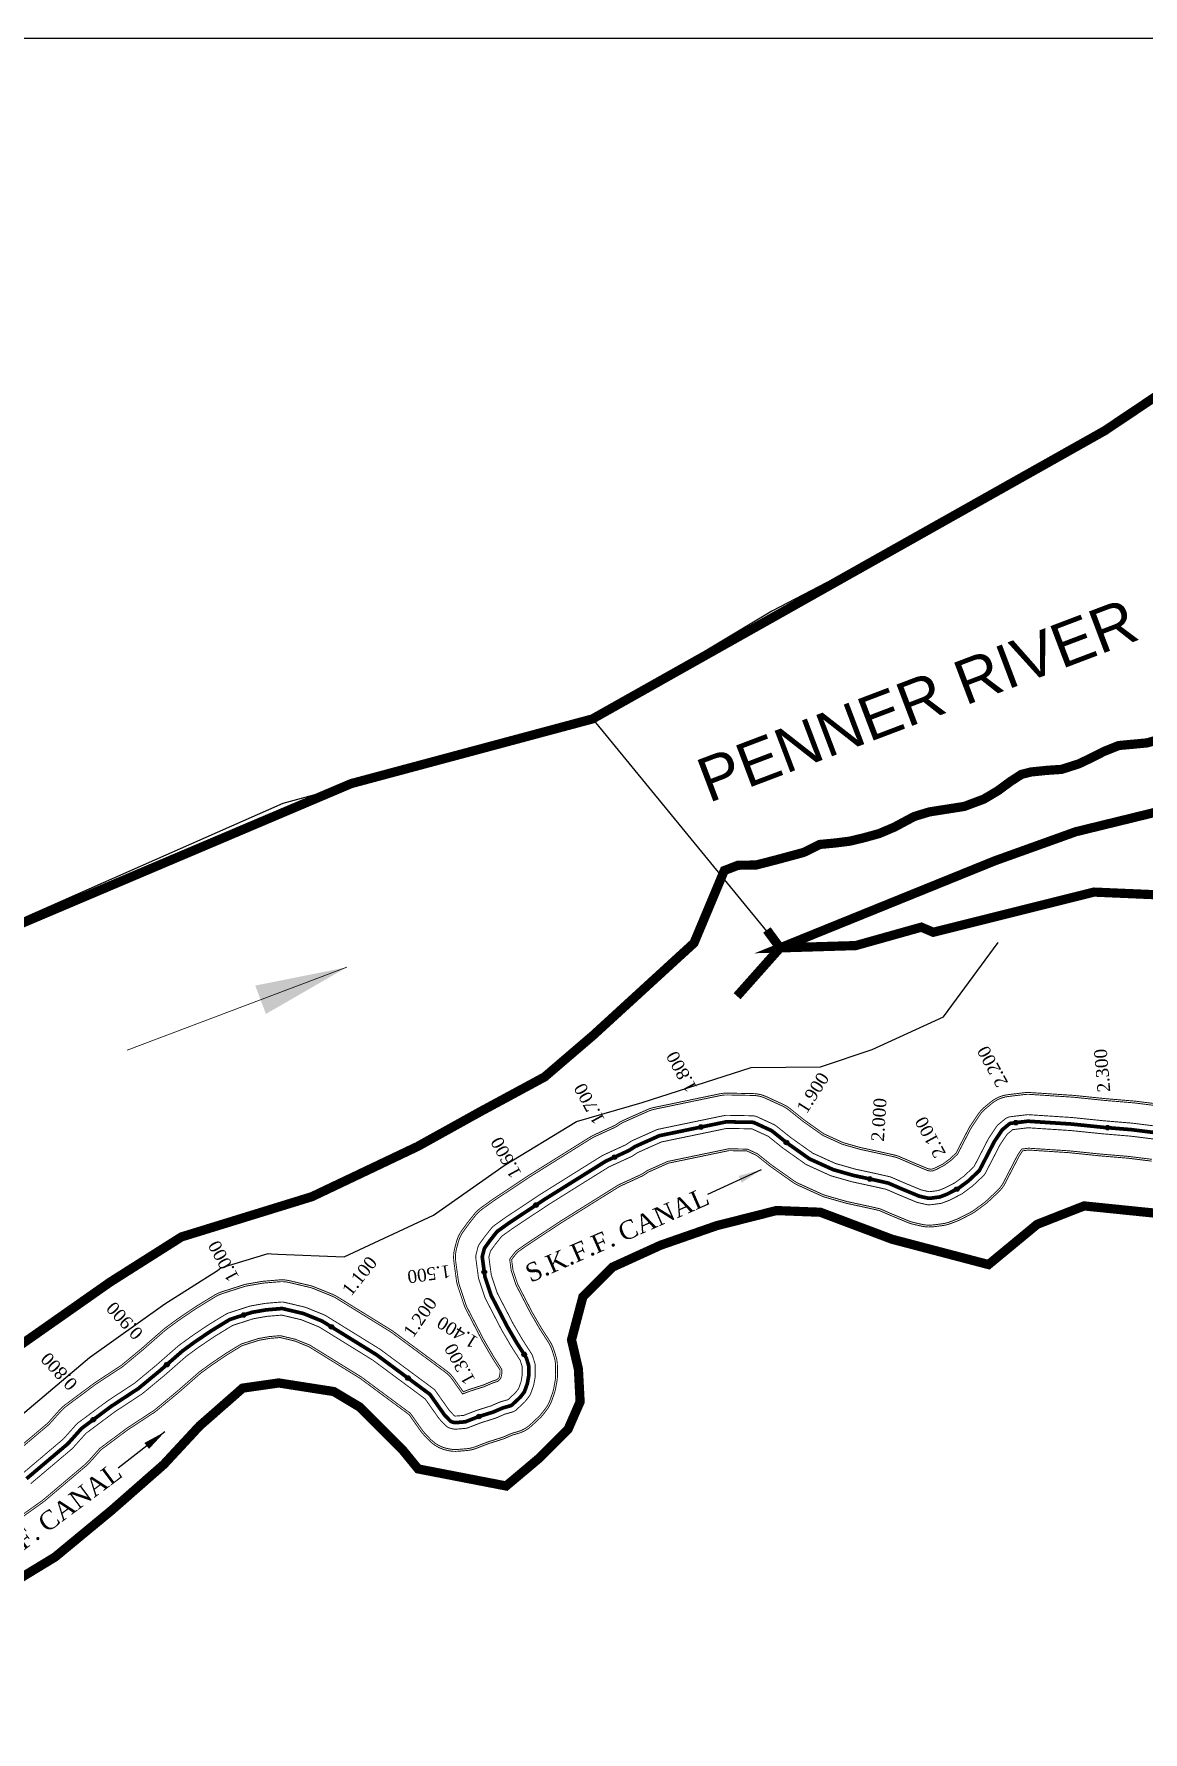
# Model space of a CAD drawing. Header units: inches. Extents: x 315700 to 320440, y 1600699 to 1604147.
# Drawn here: x 318047 to 319252, y 1602196 to 1604039 of the extents above; entities that cross this region are included whole.
import ezdxf

# ---------------------------------------------------------------- set-up
doc = ezdxf.new("R2010")
doc.units = ezdxf.units.IN
doc.header["$MEASUREMENT"] = 0
doc.header["$PDMODE"] = 32
doc.header["$PDSIZE"] = 5
doc.linetypes.add('ACAD_ISO03W100', pattern=[30, 12, -18])
doc.linetypes.add('BORDER', pattern=[1.75, 0.5, -0.25, 0.5, -0.25, 0, -0.25])
for name, color, linetype in [('bed with', 5, 'Continuous'), ('BLOCK', 7, 'Continuous'), ('C LINE COO', 6, 'Continuous'), ('cahnige', 7, 'Continuous'), ('laying', 4, 'Continuous'), ('lining', 4, 'Continuous'), ('NALA', 4, 'Continuous'), ('SURVEY_NO', 7, 'Continuous'), ('top of bund', 1, 'Continuous'), ('VILLAGE BOUNDARY', 6, 'Continuous'), ('WATER_BODY', 4, 'Continuous'), ('ZSTU', 7, 'Continuous')]:
    doc.layers.add(name, color=color, linetype=linetype)
doc.layers.add('VILL_BOUNDARY', color=6, linetype='BORDER', lineweight=30)
doc.styles.add('5mm', font='times.ttf', dxfattribs={"height": 3})
doc.styles.get("Standard").update_dxf_attribs({"font": 'arial.ttf'})
doc.dimstyles.get("Standard").update_dxf_attribs({"dimtxt": 0.18, "dimasz": 0.18, "dimexe": 0.18, "dimexo": 0.0625, "dimgap": 0.09, "dimtad": 0, "dimtih": 1, "dimtoh": 1, "dimdec": 4, "dimzin": 0, "dimdsep": 46, "dimtxsty": 'Standard', "dimcen": 0.09, "dimadec": 0, "dimazin": 0, "dimtfac": 1, "dimtdec": 4, "dimtofl": 0, "dimtmove": 0, "dimatfit": 3, "dimfxl": 1, "dimtolj": 1, "dimtzin": 0, "dimarcsym": 0})

# ---------------------------------------------------------------- blocks, each defined once
blk = doc.blocks.new('KKKK')
at = {"layer": 'cahnige', "color": 1, "style": '5mm'}
blk.add_text('S.K.F.F. CANAL', height=20, rotation=19.17575196103324, dxfattribs=at).set_placement((317677.4122226578, 1602113.842723922))
at = {"layer": 'ZSTU', "color": 1}
blk.add_leader([(317936.5890996025, 1602216.386606737), (317876.4517492132, 1602194.156370309)], dimstyle='Standard', override={"dimasz": 25, "dimgap": 0.09, "dimtad": 0}, dxfattribs=at)

msp = doc.modelspace()

# ---------------------------------------------------------------- linework, layer by layer
at = {"color": 1}
msp.add_lwpolyline([(317943.3623936193, 1602463.995701946), (318107.839702421, 1602602.441763506), (318189.6081850201, 1602660.679251925), (318246.8884655213, 1602697.118178106), (318250.4647997835, 1602699.730941645), (318301.8283705392, 1602715.441730722), (318305.3269736443, 1602715.135677962), (318312.1820668225, 1602714.536068852), (318384.2113427912, 1602711.859070155), (318481.0600107979, 1602757.142104796), (318557.9190928981, 1602810.880470311), (318636.3448490464, 1602858.526959676), (318707.7445676433, 1602879.112418144), (318826.1419402932, 1602917.366891266), (318901.4928974507, 1602917.810388812), (318957.3474375833, 1602936.833628843), (319034.8950358784, 1602972.077066332), (319094.3754568053, 1603052.889365978)], dxfattribs=at)
at = {"layer": 'bed with', "const_width": 1}
for points in [[(319266.3673245442, 1602853.504890248), (319239.9808692453, 1602856.795499338, 0.01020200784482053), (319239.4897939458, 1602856.846589521), (319208.803508104, 1602859.407484604), (319174.646972108, 1602862.913753562, 0.009332600633440415), (319174.1968920953, 1602862.951481739), (319127.3706244084, 1602865.997851885, 0.04652692953033793), (319125.1244674425, 1602865.934894752), (319107.6360466754, 1602863.808260693, 0.1439783474673259), (319101.3666991197, 1602861.105741426), (319094.6319783821, 1602855.513385159, 0.07194108571050635), (319092.3111826962, 1602852.941742688), (319084.2709552952, 1602840.947349529, 0.02842786256537269), (319083.5715704756, 1602839.763741031), (319075.4897701485, 1602824.12011922), (319075.4897251431, 1602824.120032103), (319068.0083913136, 1602809.638796187), (319057.2410459287, 1602799.507047649), (319047.1284002495, 1602792.060035436), (319035.7011855387, 1602786.212378365), (319029.1266999161, 1602783.696740271), (319021.0036598995, 1602782.587872398), (319019.2017643854, 1602782.46029733), (319010.6489392936, 1602784.40550921), (318992.3661513129, 1602791.988421855), (318978.3246686025, 1602798.085916893, 0.04693247510017336), (318976.1702713989, 1602798.790028726), (318962.224363659, 1602801.939163917, 0.002161420174371653), (318962.1222219972, 1602801.961764991), (318938.8545704118, 1602807.004834555), (318917.5334643353, 1602813.080113033), (318892.8942547875, 1602824.274827507), (318869.2384395653, 1602841.020358599), (318853.224227978, 1602853.81539979, 0.06097414286744387), (318850.7211950417, 1602855.358028565), (318832.5006335554, 1602863.725918296, 0.103396855380604), (318827.6733746599, 1602864.828028598), (318799.6307573803, 1602865.344099323, 0.05579697851882112), (318796.9502185739, 1602865.093878858), (318725.5175517711, 1602850.274645538, 0.05397996253705292), (318723.0386083578, 1602849.473976759), (318697.0614560441, 1602837.864998029, 0.04077427167146027), (318695.3341177904, 1602836.91737601), (318689.9564601193, 1602833.368893904), (318665.4946949658, 1602822.135300838, 0.03189330155771956), (318664.1371886306, 1602821.403762802), (318598.6015305876, 1602780.495517673, 0.006874174073932414), (318598.3217552491, 1602780.315486404), (318559.1597785349, 1602754.347149854, 0.009457762079794431), (318558.7831627221, 1602754.087028127), (318546.7003774719, 1602745.399586134, 0.0695599408252778), (318544.2770353328, 1602743.085889349), (318537.1653885518, 1602734.102854896, 0.0109846014892991), (318536.8446615462, 1602733.678917724), (318531.2749532501, 1602725.970629448, 0.09337000756734669), (318529.3687191817, 1602721.916356049), (318527.4726973633, 1602714.592070958, 0.09736097081295267), (318527.1965251802, 1602709.932225581), (318529.9471364445, 1602689.668038364, 0.04657465068025341), (318530.4555419296, 1602687.476913858), (318536.9270968195, 1602668.018576943, 0.03908645376830248), (318537.6612942959, 1602666.278205726), (318554.7561062292, 1602633.228071616, 0.01280573171779878), (318555.0548090895, 1602632.685117219), (318565.3891907161, 1602614.988923699, 0.01037564457952767), (318565.6513524482, 1602614.560668061), (318575.3413054601, 1602599.445143358), (318577.450036799, 1602592.876447173), (318577.5183496434, 1602583.548539115), (318576.2026336606, 1602576.086461585), (318573.5798023267, 1602568.748638406), (318570.1914879517, 1602564.372627022), (318562.1628931699, 1602556.850270636), (318554.4518433847, 1602554.647932816, 0.0331072918678065), (318552.9451928674, 1602554.107518392), (318543.8242318582, 1602550.136948698), (318528.5884482861, 1602545.359160337, 0.01619041204873537), (318527.8489112066, 1602545.100670381), (318514.014597812, 1602539.756586651), (318505.1487887685, 1602538.998306519), (318503.9299609711, 1602539.284283099), (318503.688734917, 1602539.495994569), (318498.4524613491, 1602545.02029836), (318483.5536555651, 1602566.089531963, 0.07968408309703015), (318480.8733648095, 1602568.828718948), (318423.5544154917, 1602611.259182578, 0.02096772734481973), (318422.7145210236, 1602611.828013374), (318364.2673959666, 1602647.934180945, 0.04227632661109761), (318362.4453045336, 1602648.857157427), (318342.9666893714, 1602656.736034205, 0.03808421706809771), (318341.2128315049, 1602657.294437986), (318319.3727878882, 1602662.456692297, 0.07944820604801965), (318315.5619429738, 1602662.737460324), (318299.0389991596, 1602661.329282181, 0.02216073796040341), (318297.9758997575, 1602661.191015053), (318283.0809935797, 1602658.578220303, 0.03433767832358302), (318281.4694963833, 1602658.179934521), (318258.5589719716, 1602650.817174387, 0.05952083078830674), (318255.9494767248, 1602649.62088893), (318235.8648132238, 1602637.341444663, 0.01186130410852465), (318235.382323162, 1602637.030499908), (318217.8195799906, 1602625.113129341, 0.008711699238461082), (318217.474879873, 1602624.870352894), (318204.6908369364, 1602615.528997761, 0.02191275030055138), (318203.8631387173, 1602614.866683605), (318179.7239278821, 1602593.751520577), (318156.607492069, 1602574.647296501), (318127.5613474309, 1602555.597143081, 0.01495510650512523), (318126.9683585137, 1602555.182347205), (318095.2867860199, 1602531.579328286, 0.05022394087280332), (318093.4972874099, 1602529.943182212), (318079.3307769377, 1602514.105916523), (318034.8389374615, 1602476.50188839)], [(319264.5414936523, 1602839.422592188), (319238.2661471244, 1602842.699345096), (319207.6026491752, 1602845.258338436, -0.004758413537077696), (319207.3733376573, 1602845.279674727), (319173.2359157598, 1602848.783981567), (319126.6441896342, 1602851.815093173), (319109.9631681461, 1602849.78664081), (319103.9371886984, 1602844.782806911), (319096.1326120665, 1602833.13995704), (319088.1056605996, 1602817.602504002), (319088.1056987663, 1602817.602577881), (319080.4593334701, 1602802.801898977, -0.08493948003385494), (319078.0011346475, 1602799.543539642), (319066.8800266301, 1602789.078911094, -0.03007178515481925), (319065.7630325532, 1602788.147834431), (319055.4115327785, 1602780.524928647, -0.04046102807077701), (319053.7487141618, 1602779.496579827), (319042.0693559152, 1602773.519893157, -0.02689130262961717), (319040.8813796657, 1602772.990488806), (319033.975001056, 1602770.347856345, -0.05750787303873223), (319031.2874225925, 1602769.660002633), (319022.856640889, 1602768.509125257, -0.0162483955210381), (319022.0746071795, 1602768.428150242), (319019.8941187933, 1602768.273770618, -0.07371142804183632), (319016.3561360759, 1602768.544863657), (319007.3257902354, 1602770.598680474, -0.04240836058572805), (319005.3735737018, 1602771.220580037), (318986.9099455493, 1602778.878497394, -0.004128879407140283), (318986.7259966467, 1602778.956577931), (318972.8498113396, 1602784.982292793), (318959.1054583618, 1602788.085914762), (318935.7808320356, 1602793.141333126, -0.01603768241699133), (318935.0280786075, 1602793.329948817), (318913.4915616501, 1602799.466606901, -0.03723626396513503), (318911.8021875317, 1602800.087153681), (318886.8386639038, 1602811.429218805, -0.04741916905355943), (318884.8528112361, 1602812.569485586), (318860.9842498114, 1602829.465615932, -0.01453163382719291), (318860.4223611618, 1602829.888400632), (318844.561277018, 1602842.561095997), (318826.9732097084, 1602850.638509415), (318799.6045171703, 1602851.142177844), (318728.6246663112, 1602836.41688453), (318703.0117160262, 1602824.970664733), (318697.6430865382, 1602821.428139933, -0.03821093417445846), (318696.0285805589, 1602820.531636235), (318671.5426131249, 1602809.286928738), (318606.1451947017, 1602768.464974652), (318567.0403897702, 1602742.534548755), (318555.2282167209, 1602734.041675129), (318548.3274322927, 1602725.324990207), (318543.0164405078, 1602717.974756849), (318541.3230175255, 1602711.43310602), (318543.9917335209, 1602691.772254172), (318550.3495334649, 1602672.655949751), (318567.3440964104, 1602639.799631314), (318577.6293723214, 1602622.187524514), (318587.4436459873, 1602606.87806988, -0.06494858230223755), (318588.7779571893, 1602604.046385932), (318591.0685215125, 1602596.911280168, -0.07597348238968313), (318591.6473056705, 1602593.30137043), (318591.7193710539, 1602583.461064754, -0.04549380598989715), (318591.5358828846, 1602581.271386793), (318590.156077263, 1602573.445825153, -0.04221528756173134), (318589.6338943499, 1602571.474218592), (318586.8388131288, 1602563.654496635, -0.07905927784253702), (318585.012105592, 1602560.3192796), (318581.3167518075, 1602555.546726513, -0.03978899658772624), (318580.0225367168, 1602554.124773792), (318571.5011206726, 1602546.140670702, -0.1192237988190322), (318566.5510216383, 1602543.335746886), (318558.4853931627, 1602541.032138542), (318549.3892402485, 1602537.072368398, -0.02668250931947226), (318548.1801969754, 1602536.621100789), (318532.9023064093, 1602531.830108098), (318518.8520762773, 1602526.402617473, -0.07094681950487775), (318515.5230805193, 1602525.633762194), (318506.0257361225, 1602524.821467735, -0.0791105670631207), (318502.2306147289, 1602525.097369326), (318500.1752523154, 1602525.579624091, -0.1230819219690205), (318494.9577084332, 1602528.265471911), (318494.2494546372, 1602528.887069163, -0.02296187914686543), (318493.4491222521, 1602529.657313614), (318488.0428994362, 1602535.360915003, -0.03579989246337666), (318486.9452914681, 1602536.698777623), (318472.1540254384, 1602557.615933251), (318415.1765994073, 1602599.793583604), (318356.9557598268, 1602635.759961557), (318337.7905422979, 1602643.512072581), (318316.4331863617, 1602648.560235702), (318300.3376161465, 1602647.18848074), (318285.6766473707, 1602644.616722195), (318263.1424327095, 1602637.374896806), (318243.3143205372, 1602625.252303946), (318225.8230852361, 1602613.383455742), (318213.1429322656, 1602604.118013454), (318189.0508796941, 1602583.044100923, -0.007005348661665045), (318188.7925873051, 1602582.824476968), (318165.564211384, 1602563.627741706, -0.0275496222003327), (318164.4919904616, 1602562.836788727), (318135.4015517369, 1602543.757584665), (318103.9399447927, 1602520.318441798), (318089.8167293021, 1602504.52957717, -0.03484683459323559), (318088.6089751886, 1602503.355264933), (318043.9394755568, 1602465.601080331, -0.02048690349842249)]]:
    msp.add_lwpolyline(points, format="xyb", dxfattribs=at)
at = {"layer": 'BLOCK', "color": 4}
for p in [(318771.4131158857, 1602852.544841237), (319113.4093469563, 1602857.358006176), (319213.0158915671, 1602851.93126275), (318864.3509965717, 1602835.83741385), (318677.7271497468, 1602819.939938539), (318954.8678774395, 1602796.269229414), (319049.2846098702, 1602785.187797305), (318592.4374913341, 1602767.89450632), (318536.3447490708, 1602695.322305954), (318275.1647212479, 1602648.696134916), (318370.4023647775, 1602635.798736258), (318191.8310087835, 1602594.908915608), (318579.6531648189, 1602605.874787676), (318453.4711884654, 1602580.279586435), (318111.8685950656, 1602535.079126844), (318530.6355925832, 1602538.560206817)]:
    msp.add_point(p, dxfattribs=at)
at = {"layer": 'C LINE COO', "const_width": 4}
msp.add_lwpolyline([(319265.4887017348, 1602846.459464643), (319239.1022464339, 1602849.750073733, 0.01020200784489111), (319238.8993227559, 1602849.771185379), (319208.1931203638, 1602852.333742579, -0.004758413536362857), (319208.0983635365, 1602852.342559227), (319173.9219462247, 1602855.850869061, 0.009332600633790825), (319173.7359627499, 1602855.866459217), (319126.9096950592, 1602858.912829363, 0.04652692953106035), (319125.9815310237, 1602858.886814018), (319108.4931102569, 1602856.76017996, 0.1439783474674946), (319105.9024707709, 1602855.643436461), (319099.1677500333, 1602850.051080194, 0.07194108570934568), (319098.2087435513, 1602848.988418016), (319090.1685161507, 1602836.994024858, 0.02842786256435243), (319089.8795141589, 1602836.504930437), (319081.797715374, 1602820.861311611, -3.724896251444848e-07), (319081.7977119547, 1602820.861304992), (319074.1513961916, 1602806.060721968, -0.08493948003247076), (319073.1356115541, 1602804.714292491), (319062.0145035369, 1602794.249663944, -0.03007178515333472), (319061.5529357363, 1602793.86492152), (319051.2014359621, 1602786.242015737, -0.04046102807047477), (319050.5143208309, 1602785.817078208), (319038.8349625845, 1602779.840391538, -0.02689130262808441), (319038.344063308, 1602779.62162941), (319031.437684699, 1602776.978996949, -0.05750787303780133), (319030.3271150861, 1602776.694759878), (319021.8963333824, 1602775.543882502, -0.01624839552105239), (319021.5731789581, 1602775.510421752), (319019.3926905698, 1602775.356042127, -0.07371142804251157), (319017.93071424, 1602775.468064044), (319008.9003684003, 1602777.521880861, -0.04240836058635907), (319008.0936673537, 1602777.778864152), (318989.630039202, 1602785.436781508, -0.004128879406123639), (318989.5540272578, 1602785.469046193), (318975.4966379927, 1602791.573448631, 0.04693247509904988), (318974.6063912142, 1602791.864403934), (318960.6604834757, 1602795.013539124, 0.002161420174158948), (318960.6182761876, 1602795.022878408), (318937.2847778711, 1602800.080219703, -0.0160376824183155), (318936.9737227347, 1602800.158160071), (318915.4372057796, 1602806.294818154, -0.03723626396427314), (318914.7391173002, 1602806.551242444), (318889.7755936738, 1602817.893307567, -0.04741916905435784), (318888.9549933981, 1602818.364492187), (318865.086431973, 1602835.260622534, -0.01453163382813488), (318864.8542465819, 1602835.435326954), (318848.7923425605, 1602848.268473466, 0.06097414286723767), (318847.7580314298, 1602848.905923373), (318829.5374699437, 1602857.273813104, 0.1033968553803108), (318827.5427348631, 1602857.729230584), (318799.5001175831, 1602858.245301309, 0.05579697851937425), (318798.392456919, 1602858.141904423), (318726.9597901168, 1602843.322671102, 0.05397996253637787), (318725.9354333344, 1602842.991816235), (318699.9582810207, 1602831.382837505, 0.04077427167109079), (318699.2445048829, 1602830.991258158), (318693.7326994454, 1602827.354257784, -0.03821093417406315), (318693.0655482142, 1602826.983801711), (318668.4577273104, 1602815.683135362, 0.03189330155742533), (318667.8967742795, 1602815.380846918), (318602.3611162355, 1602774.472601788, 0.00687417407448933), (318602.2455065905, 1602774.398208701), (318563.0835298795, 1602748.429872153, 0.009457762078327957), (318562.9279035098, 1602748.322383836), (318550.8451182615, 1602739.634941844, 0.06955994082522911), (318549.8437372124, 1602738.678868792), (318542.7320904307, 1602729.695834339, 0.01098460148853373), (318542.5995586112, 1602729.520653691), (318537.0298503132, 1602721.812365412, 0.09337000756688878), (318536.242150285, 1602720.137045826), (318534.3461284665, 1602712.812760734, 0.09736097081259797), (318534.2320077296, 1602710.887204794), (318536.982618994, 1602690.623017576, 0.04657465067879762), (318537.1927039051, 1602689.717594227), (318543.6642587952, 1602670.259257312, 0.03908645376878365), (318543.967646182, 1602669.540095652), (318561.0624581156, 1602636.489961541, 0.01280573171934711), (318561.1858890497, 1602636.26560022), (318571.5202706761, 1602618.5694067, 0.01037564457972013), (318571.6286019708, 1602618.39244156), (318581.4663964658, 1602603.046296379, -0.06494858230064626), (318582.0177647312, 1602601.876179045), (318584.3083290543, 1602594.741073282, -0.0759734823888899), (318584.5474960618, 1602593.249375043), (318584.6195614451, 1602583.409069367, -0.04549380599189447), (318584.5437398876, 1602582.504243763), (318583.163934266, 1602574.678682123, -0.04221528756317473), (318582.9481562027, 1602573.863968668), (318580.1530749816, 1602566.044246711, -0.07905927784490568), (318579.3982371565, 1602564.666057854), (318575.7028833716, 1602559.893504767, -0.03978899658624912), (318575.1680837473, 1602559.305920997), (318566.6466677037, 1602551.321817908, -0.1192237988202724), (318564.6011722349, 1602550.16275848), (318556.4016927886, 1602547.820921222, 0.03310729186859605), (318555.7791099295, 1602547.597609477), (318546.5553231844, 1602543.582277312, -0.02668250931839949), (318546.0557185262, 1602543.395803094), (318530.7129267335, 1602538.584458031, 0.01619041204815377), (318530.4073328989, 1602538.477644), (318516.2936545825, 1602533.025643853, -0.07094681950338662), (318514.9180365005, 1602532.70793506), (318505.4206921038, 1602531.895640601, -0.0791105670639367), (318503.8524601229, 1602532.009649523), (318501.7970977095, 1602532.491904288, -0.1230819219682068), (318499.6410878408, 1602533.601758759), (318498.9328340437, 1602534.223356012, -0.02296187914713574), (318498.6021181824, 1602534.541638843), (318493.1958953659, 1602540.245240233, -0.03579989246579634), (318492.7423383542, 1602540.798076026), (318477.7566086792, 1602561.990233559, 0.0796840830942505), (318476.6490505156, 1602563.122129008), (318419.3301011978, 1602605.552592638, 0.02096772734352426), (318418.9830373681, 1602605.787646685), (318360.5359123113, 1602641.893814257, 0.0422763266101446), (318359.7829819667, 1602642.275209498), (318340.3043668055, 1602650.154086275, 0.03808421706793058), (318339.5796321496, 1602650.384831639), (318317.7395885331, 1602655.54708595, 0.07944820604808454), (318316.1648592298, 1602655.663105796), (318299.6419154154, 1602654.254927653, 0.02216073796051694), (318299.2026181421, 1602654.197792476), (318284.3077119633, 1602651.584997727, 0.03433767832365154), (318283.6418040303, 1602651.420416825), (318260.7312796204, 1602644.057656691, 0.05952083078901648), (318259.6529757993, 1602643.563323857), (318239.5683122988, 1602631.28387959, 0.01186130410889497), (318239.3689362393, 1602631.155390022), (318221.806193069, 1602619.238019456, 0.008711699237763708), (318221.6637550049, 1602619.137698611), (318208.8797120666, 1602609.796343477, 0.02191275029898481), (318208.5376880091, 1602609.522659941), (318184.376330403, 1602588.388124587, -0.007005348662473087), (318184.2695980114, 1602588.297370887), (318161.0412220882, 1602569.100635623, -0.02754962219980663), (318160.5981555909, 1602568.773795549), (318131.4551823006, 1602549.660136258, 0.01495510650492263), (318131.2101455587, 1602549.488733005), (318099.5285730633, 1602525.885714084, 0.05022394087099183), (318098.7891108276, 1602525.209620665), (318084.5249058843, 1602509.263138716, -0.03484683459206176), (318084.0258339362, 1602508.777885725), (318039.3563343051, 1602471.023701124, -0.02048690349712592)], format="xyb", dxfattribs=at)
at = {"layer": 'laying', "color": 0}
msp.add_lwpolyline([(315735.2007392031, 1600708.61565617), (320437.6681787197, 1600708.61565617), (320437.6681787197, 1604033.592633606), (315735.2007392031, 1604033.592633606), (315735.2007392031, 1600708.61565617)], dxfattribs=at)
at = {"layer": 'lining', "const_width": 1}
for points in [[(319269.0997177318, 1602875.415171567), (319242.7132624391, 1602878.705780656, 0.01020200784495285), (319241.3260761815, 1602878.850099867), (319210.84919868, 1602881.393518974), (319176.9017004887, 1602884.878329586, 0.009332600633741703), (319175.6303174398, 1602884.984903892), (319128.8040497647, 1602888.031274037, 0.04652692953101564), (319122.4591204182, 1602887.853433143), (319104.9706996505, 1602885.726799085, 0.1439783474670962), (319087.2610881255, 1602878.092740528), (319080.526367388, 1602872.500384261, 0.07194108570883578), (319073.9705990791, 1602865.23602561), (319065.9303716769, 1602853.24163245, 0.02842786256473196), (319063.9547540632, 1602849.898182991), (319055.87294894, 1602834.254551896), (319055.8727746079, 1602834.254214443), (319050.1257412022, 1602823.129975314), (319043.0779572111, 1602816.498222306), (319035.4766917332, 1602810.900605358), (319026.7005861945, 1602806.409602352), (319023.6157182468, 1602805.229219313), (319020.5137387463, 1602804.805771268), (319017.3750648669, 1602805.5196156), (319000.9936821244, 1602812.313907285), (318987.1194454849, 1602818.33877594, 0.0469324750991207), (318981.0337185087, 1602820.327746391), (318967.0878107642, 1602823.476881583, 0.002161420174398608), (318966.7992816417, 1602823.540724953), (318944.2239612231, 1602828.433737507), (318925.1677466663, 1602833.86365328), (318903.9384679875, 1602843.50908094), (318882.5195271068, 1602858.671168448), (318867.0067674169, 1602871.065559401, 0.0609741428674628), (318859.9362165277, 1602875.423166965), (318841.7156550408, 1602883.791056696, 0.1033968553801777), (318828.0796460283, 1602886.904290591), (318800.0370287498, 1602887.420361315, 0.05579697851917053), (318792.4650604531, 1602886.713540202), (318721.0323936481, 1602871.894306882, 0.05397996253637324), (318714.0298906843, 1602869.632583007), (318688.0527383705, 1602858.023604277, 0.0407742716710936), (318683.1733646914, 1602855.346767862), (318679.2061749671, 1602852.728992131), (318656.2800817029, 1602842.200626711, 0.03189330155704085), (318652.4454067815, 1602840.134182904), (318586.9097487416, 1602799.225937777, 0.006874174074276488), (318586.119441218, 1602798.71738664), (318546.9574644942, 1602772.749050083, 0.009457762078402019), (318545.8936026387, 1602772.01425995), (318533.8108173828, 1602763.326817953, 0.06955994082539964), (318526.96537653, 1602756.791102572), (318519.8537297508, 1602747.808068122, 0.01098460148871255), (318518.9477422229, 1602746.610533197), (318513.3780339325, 1602738.902244929, 0.093370007565738), (318507.9933165396, 1602727.449760235), (318506.0972947213, 1602720.125475144, 0.0973609708122062), (318505.3171653645, 1602706.962374734), (318508.0677766287, 1602686.698187517, 0.04657465067907039), (318509.503917082, 1602680.508713499), (318515.9754719712, 1602661.050376586, 0.03908645376922435), (318518.0494281484, 1602656.134187478), (318535.144240081, 1602623.084053369, 0.01280573172013939), (318535.9880139458, 1602621.550319378), (318546.322395573, 1602603.854125857, 0.01037564457922468), (318547.0629482992, 1602602.644392167), (318555.1984537079, 1602589.95367707), (318555.3953410977, 1602589.340373031), (318555.4241986751, 1602585.399959909), (318554.7823394673, 1602581.759658177), (318553.9705926611, 1602579.488656434), (318553.8105783708, 1602579.281997819), (318550.9636471394, 1602576.614578188), (318548.3880863655, 1602575.878977322, 0.0331072918684745), (318544.1321099478, 1602574.35241823), (318536.0922881162, 1602570.852493949), (318521.981619537, 1602566.427530323, 0.01619041204801334), (318519.8925800846, 1602565.697349606), (318512.8087428192, 1602562.960920381), (318501.581654895, 1602578.837772632, 0.07968408309460008), (318494.0103872896, 1602586.575409918), (318436.6914379717, 1602629.005873547, 0.02096772734358237), (318434.3189096309, 1602630.612703019), (318375.8717845733, 1602666.71887059, 0.04227632661060141), (318370.7247527415, 1602669.326088454), (318351.2461375765, 1602677.204965233, 0.0380842170683787), (318346.2918514718, 1602678.78234054), (318324.4518078545, 1602683.944594851, 0.07944820604807319), (318313.6869583356, 1602684.737706518), (318297.164014522, 1602683.329528376, 0.02216073796024718), (318294.1609783588, 1602682.938952305), (318279.2660721839, 1602680.326157556, 0.03433767832356198), (318274.7139255601, 1602679.201082512), (318251.8034011426, 1602671.838322376, 0.05952083078910362), (318244.4321162228, 1602668.459063126), (318224.3474527202, 1602656.179618858, 0.0118613041089357), (318222.9845179867, 1602655.301264173), (318205.4217748115, 1602643.383893604, 0.008711699237238356), (318204.448068195, 1602642.698100298), (318191.6640252636, 1602633.356745169, 0.02191275029915471), (318189.3259488069, 1602631.48584452), (318165.4195954337, 1602610.574367657), (318143.4801299438, 1602592.442832665), (318115.4520694136, 1602574.0603981, 0.01495510650553118), (318113.7769982385, 1602572.888685451), (318082.0954257495, 1602549.285666536, 0.05022394087174317), (318077.040461908, 1602544.663891923), (318063.9011390239, 1602529.974957207), (318021.2772691667, 1602493.94971707)], [(319261.0879753088, 1602817.602241137), (319235.9808581893, 1602820.733306181), (319205.7663669434, 1602823.25482809, -0.004758413536498932), (319205.1186092893, 1602823.315098701), (319171.3911963218, 1602826.777316917), (319127.2655072534, 1602829.647995886), (319119.7620371031, 1602828.735555855), (319115.1727643221, 1602821.889289039), (319107.722481808, 1602807.468071326), (319107.7226493015, 1602807.468395541), (319100.0761299646, 1602792.667418462, -0.08493948003205475), (319093.1322261831, 1602783.463226556), (319082.0111181648, 1602772.998598007, -0.03007178515390167), (319078.8558406825, 1602770.368498805), (319068.5043409063, 1602762.74559302, -0.04046102807026745), (319063.8072218726, 1602759.840720074), (319052.1278636253, 1602753.864033404, -0.02689130262823784), (319048.7720761701, 1602752.368575494), (319041.8656975577, 1602749.725943031, -0.05750787303758242), (319034.2738436825, 1602747.782898412), (319025.8430619797, 1602746.632021037, -0.01624839552100992), (319023.6339783243, 1602746.40328335), (319021.4534899447, 1602746.248903726, -0.073711428042214), (319011.459419757, 1602747.01468555), (319002.4290739139, 1602749.068502368, -0.04240836058653674), (318996.9144655561, 1602750.825240144), (318978.4508374011, 1602758.483157501, -0.004128879406328872), (318977.9312197603, 1602758.703718885), (318965.9602646337, 1602763.902090096), (318954.3351158043, 1602766.527173093), (318931.1037723105, 1602771.56237318, -0.01603768241805203), (318928.9773994059, 1602772.095173537), (318907.4408824418, 1602778.231831623, -0.03723626396445353), (318902.6687496039, 1602779.984748063), (318877.7052259711, 1602791.326813189, -0.04741916905440292), (318872.0956024841, 1602794.547831254), (318848.2270410609, 1602811.443961599, -0.01453163382855724), (318846.6398217144, 1602812.638241028), (318832.8902151212, 1602823.623907214), (318821.9523722929, 1602828.647169683), (318801.6695170488, 1602829.020436832), (318735.450702388, 1602815.282855574), (318713.6670762873, 1602805.547929705), (318709.803839638, 1602802.998748081, -0.03821093417431086), (318705.2431938222, 1602800.466310362), (318682.0384285818, 1602789.809970221), (318618.0945010546, 1602749.895304833), (318579.5908165376, 1602724.363482339), (318570.6239374505, 1602717.916356092), (318565.9402200404, 1602712.000146224), (318563.9099313074, 1602709.19029515), (318565.5938524146, 1602696.784582638), (318570.7556003544, 1602681.264505595), (318586.6961167947, 1602650.446020536), (318596.4650811774, 1602633.718025534), (318606.0320501329, 1602618.79434578, -0.06494858230074968), (318609.8012035941, 1602610.795423685), (318612.0917679176, 1602603.660317921, -0.07597348238887267), (318613.7267135803, 1602593.463068761), (318613.7987789637, 1602583.622763084, -0.04549380599135607), (318613.2804627963, 1602577.437375257), (318611.9006571749, 1602569.611813617, -0.04221528756205464), (318610.4255983344, 1602564.042432439), (318607.6305171131, 1602556.222710482, -0.07905927784488737), (318602.4704457407, 1602546.801411452), (318598.7750919576, 1602542.028858367, -0.03978899658708608), (318595.119201726, 1602538.012135721), (318586.5977856803, 1602530.02803263, -0.1192237988202727), (318572.6147786565, 1602522.10470238), (318565.9564975398, 1602520.203043757), (318558.2023231744, 1602516.827468562, -0.02668250931853869), (318554.7870257297, 1602515.552730804), (318540.1915252191, 1602510.975728765), (318526.8084074073, 1602505.805938251, -0.07094681950346002), (318517.4046822006, 1602503.634080944), (318507.9073378032, 1602502.821786485, -0.07911056706417603), (318497.1869039823, 1602503.601151475), (318495.1315415686, 1602504.08340624, -0.1230819219680172), (318480.3930581062, 1602511.670371403), (318479.6848043137, 1602512.291968653, -0.02296187914692547), (318477.4240306831, 1602514.467750085), (318472.017807869, 1602520.171351472, -0.0357998924667748), (318468.9172921375, 1602523.950536954), (318456.1706724363, 1602541.976243983), (318402.7841198178, 1602581.495743313), (318346.9425103931, 1602615.992333272), (318331.0724451122, 1602622.411592945), (318314.7902053529, 1602626.260168702), (318303.1881632628, 1602625.271377463), (318290.9868791991, 1602623.131085302), (318272.4092927415, 1602617.160802365), (318255.2786345474, 1602606.687390025), (318238.5392533845, 1602595.328719775), (318226.9514292326, 1602586.861446851), (318203.5880696021, 1602566.424940006, -0.00700534866230545), (318202.8584469677, 1602565.80454771), (318179.6300710533, 1602546.607812453, -0.02754962219928925), (318176.6012684819, 1602544.37353371), (318148.063193184, 1602525.656601755), (318118.9143669073, 1602503.940498547), (318106.2735548043, 1602489.808867459, -0.03484683459299349), (318102.8618989707, 1602486.491678017), (318058.1923993367, 1602448.737493413, -0.02048690349701149), (318055.9818312697, 1602447.019285869), (318023.0408277348, 1602423.514417757, -0.004577095515673571)]]:
    msp.add_lwpolyline(points, format="xyb", dxfattribs=at)
at = {"layer": 'NALA', "color": 5, "const_width": 10}
for points in [[(317156.006236296, 1602735.99119101), (317980.5979083088, 1603050.873861226), (318391.9227799085, 1603225.263775061), (318653.7527594402, 1603295.387789625), (319209.9519991121, 1603608.155017892), (319487.8501110618, 1603794.422433295), (319644.4143338794, 1603906.015737345), (319895.3220961585, 1604033.592633606)], [(318022.8700420387, 1602609.168682819), (318130.2854379964, 1602684.449182513), (318207.5492507604, 1602733.381300474), (318349.2190388073, 1602777.060902167), (318464.1724998212, 1602831.639145703), (318532.0137312649, 1602869.279472158), (318601.7394789727, 1602906.919645397), (318654.5049188196, 1602952.087883928), (318764.0069248459, 1603052.289414514), (318796.932867526, 1603130.919333342), (318796.932867526, 1603130.919333342), (318796.932867526, 1603130.919333342), (318811.8499245522, 1603136.652792122), (318831.3943313481, 1603136.889710402), (318852.4909481687, 1603142.294810008), (318883.0243417263, 1603150.540547085), (318900.4535404303, 1603159.205893341), (318916.5516072843, 1603160.723513886), (318932.9035451212, 1603162.731951669), (318948.5364164662, 1603166.479354425), (318964.9886428753, 1603171.011578199), (318981.4058880747, 1603177.96074289), (319003.0782470179, 1603189.53508417), (319019.4692008846, 1603194.507851252), (319057.4459305577, 1603200.480275285), (319078.5750619325, 1603208.355740176), (319094.0320957893, 1603217.541093337), (319107.5204966614, 1603227.493649834), (319119.4957035387, 1603235.242354304), (319129.6713337542, 1603237.826242311), (319147.3230891337, 1603239.634239353), (319162.9201966221, 1603240.66440386), (319181.5501907054, 1603246.596018346), (319193.2487685645, 1603252.124813443), (319208.9369139341, 1603260.071782664), (319225.1000084611, 1603266.530024737), (319241.4457216415, 1603268.0443858), (319255.8731281863, 1603269.413204658), (319269.7779534537, 1603273.430485536)]]:
    msp.add_lwpolyline(points, dxfattribs=at)
at = {"layer": 'top of bund', "color": 1, "const_width": 1}
for points in [[(319269.3472171147, 1602877.399798498), (319242.9607618226, 1602880.690407587, 0.01020200784494457), (319241.4924060942, 1602880.843171456), (319211.0344967394, 1602883.385007594), (319177.1059331319, 1602886.867874516, 0.009332600633912197), (319175.760156692, 1602886.980684885), (319128.933889018, 1602890.027055029, 0.04652692953125778), (319122.2176940573, 1602889.838807998), (319104.7292732895, 1602887.712173939, 0.1439783474677326), (319085.9834059702, 1602879.631417982), (319079.2486852328, 1602874.039061716, 0.07194108570845086), (319072.3093143312, 1602866.349638194), (319064.2690869288, 1602854.355245033, 0.02842786256423686), (319062.1778685186, 1602850.816157806), (319054.096062961, 1602835.172525871), (319054.0958769145, 1602835.172165742), (319048.5059359385, 1602824.352002409), (319041.7950687404, 1602818.037277981), (319034.4212833531, 1602812.60717872), (319025.8853145147, 1602808.239061047), (319023.1165351246, 1602807.179625023), (319020.6031092178, 1602806.836519827), (319017.9843153717, 1602807.432125237), (319001.7751613646, 1602814.154983863), (318987.9160738257, 1602820.173274042, 0.04693247509923312), (318981.4742481381, 1602822.278626614), (318967.5283403933, 1602825.427761806, 0.002161420173944523), (318967.2229283487, 1602825.495340892), (318944.7103190864, 1602830.374761325), (318925.859257747, 1602835.746220331), (318904.9388496179, 1602845.251314041), (318883.7225241667, 1602860.269973688), (318868.2551858444, 1602872.628073859, 0.06097414286730308), (318860.7709105028, 1602877.240661385), (318842.5503490159, 1602885.608551117, 0.1033968553805339), (318828.1164459711, 1602888.903952003), (318800.0738286927, 1602889.420022728, 0.05579697851963746), (318792.0587961305, 1602888.67184286), (318720.6261293254, 1602873.85260954, 0.05397996253618916), (318713.2138836486, 1602871.458543718), (318687.2367313349, 1602859.849564988, 0.04077427167111369), (318682.0718472005, 1602857.016096835), (318678.2324172541, 1602854.482624217), (318655.4454247045, 1602844.018138113, 0.03189330155805223), (318651.3863685704, 1602841.830778927), (318585.8507105309, 1602800.922533801, 0.006874174074648068), (318585.01415915, 1602800.384225429), (318545.8521824253, 1602774.415888872, 0.009457762078421413), (318544.7260700224, 1602773.638103412), (318532.6432847661, 1602764.950661415, 0.06955994082463125), (318525.3972914935, 1602758.032516813), (318518.2856447145, 1602749.049482363, 0.01098460148823397), (318517.3266444582, 1602747.781875178), (318511.7569361683, 1602740.073586911, 0.09337000756732919), (318506.0571387641, 1602727.950974382), (318504.1611169458, 1602720.626689292, 0.09736097081288685), (318503.3353392942, 1602706.693366506), (318506.0859505585, 1602686.429179288, 0.04657465067831634), (318507.6061249762, 1602679.877535931), (318514.0776798654, 1602660.419199018, 0.03908645376827506), (318516.2729909974, 1602655.215345246), (318533.3678029299, 1602622.165211137, 0.01280573171903602), (318534.2609491682, 1602620.541732617), (318544.5953307956, 1602602.845539096, 0.01037564457989439), (318545.3792160393, 1602601.56501935), (318553.3739200347, 1602589.093942805), (318553.3976331538, 1602589.02007646), (318553.4229168845, 1602585.567661068), (318552.842095428, 1602582.27353468), (318552.2196253184, 1602580.532067152), (318549.9492226801, 1602578.404823437), (318547.8388330123, 1602577.80207918, 0.03310729186888366), (318543.3338234514, 1602576.186195389), (318535.3919308932, 1602572.728902033), (318521.3831749039, 1602568.33589717, 0.01619041204816827), (318519.1718979178, 1602567.56299084), (318513.5418784595, 1602565.388159713), (318503.2146258488, 1602579.992504577, 0.07968408309371999), (318495.200334978, 1602588.182900042), (318437.8813856601, 1602630.613363671, 0.02096772734324573), (318435.3700317874, 1602632.314214762), (318376.9229067297, 1602668.420382334, 0.04227632660971819), (318371.4747027603, 1602671.180158293), (318351.996087595, 1602679.059035072, 0.03808421706805249), (318346.7519076282, 1602680.728708525), (318324.9118640108, 1602685.890962836, 0.07944820604846095), (318313.5171227705, 1602686.730482442), (318296.994178957, 1602685.322304299, 0.02216073796021677), (318293.8154238843, 1602684.908874157), (318278.9205177096, 1602682.296079409, 0.03433767832371205), (318274.1020079131, 1602681.105172004), (318251.1914834951, 1602673.742411867, 0.05952083078886797), (318243.3888770469, 1602670.165419485), (318223.3042135441, 1602657.885975217, 0.01186130410915506), (318221.8615283874, 1602656.956224704), (318204.2987852119, 1602645.038854135, 0.008711699238412586), (318203.268103369, 1602644.31293249), (318190.4840604382, 1602634.971577362, 0.02191275029900851), (318188.0091743586, 1602632.991203298), (318164.1239131467, 1602612.098176269), (318142.2910572875, 1602594.054747173), (318114.3552145207, 1602575.732794388, 0.01495510650445628), (318112.5821286483, 1602574.492520438), (318080.9005561598, 1602550.889501522, 0.050223940870498), (318075.5498074241, 1602545.997289542), (318062.503526894, 1602531.412370312), (318020.0488571834, 1602495.530136334)], [(319260.7751566182, 1602815.625760064), (319235.77385738, 1602818.743628743), (319205.6000370311, 1602821.2617565, -0.004758413536005921), (319204.9143766473, 1602821.325553771), (319171.2241021699, 1602824.783959612), (319127.3217860232, 1602827.640106639), (319120.9130996582, 1602826.860794951), (319116.8974157945, 1602820.870206793), (319109.499367787, 1602806.550097351), (319109.4995469949, 1602806.550444242), (319101.8530137051, 1602791.749440155, -0.08493948003240595), (319094.5027960686, 1602782.006676457), (319083.3816880502, 1602771.542047909, -0.03007178515401306), (319080.0417834478, 1602768.758051737), (319069.6902836715, 1602761.135145952, -0.04046102807049186), (319064.7183185855, 1602758.060297995), (319053.0389603382, 1602752.083611325, -0.02689130262798148), (319049.4868131722, 1602750.500648563), (319042.5804345597, 1602747.858016101, -0.05750787303778066), (319034.5443528392, 1602745.801276653), (319026.1135711364, 1602744.650399278, -0.01624839552107284), (319023.7752257106, 1602744.408277291), (319021.5947373316, 1602744.253897667, -0.07371142804246222), (319011.0158766121, 1602745.064488258), (319001.9855307688, 1602747.118305076, -0.04240836058668875), (318996.1482419922, 1602748.977836168), (318977.6846138369, 1602756.635753525, -0.004128879405907194), (318977.1345914192, 1602756.869220783), (318965.33621149, 1602761.992651446), (318953.9030195582, 1602764.574388521), (318930.6801255962, 1602769.607757243, -0.01603768241841021), (318928.4293306377, 1602770.171733747), (318906.8928136729, 1602776.308391833, -0.03723626396428993), (318901.8414454437, 1602778.163877989), (318876.8779218105, 1602789.505943115, -0.04741916905473618), (318870.9400582131, 1602792.915435028), (318847.07149679, 1602809.811565373, -0.01453163382814164), (318845.3914032862, 1602811.075726571), (318831.8330537174, 1602821.908582143), (318821.4975862951, 1602826.655200504), (318801.8565641392, 1602827.016655943), (318736.0690027572, 1602813.368541357), (318714.6322357312, 1602803.788623996), (318710.9053571289, 1602801.329419109, -0.03821093417408532), (318706.0778508207, 1602798.64879896), (318682.9891365036, 1602788.045752964), (318619.1768657605, 1602748.213269523), (318580.7276305564, 1602722.71755241), (318572.0184773716, 1602716.455729367), (318567.5355812494, 1602710.793185719), (318565.9992994953, 1602708.667023628), (318567.5505660825, 1602697.238597898), (318572.6039759784, 1602682.044266088), (318588.4490171919, 1602651.410367386), (318598.1712142259, 1602634.762454974), (318607.7157823924, 1602619.873718597, -0.06494858229957766), (318611.7054831598, 1602611.406749569), (318613.9960474832, 1602604.271643804, -0.07597348238961754), (318615.7266599489, 1602593.477715349), (318615.7987253324, 1602583.637409672, -0.04549380599210305), (318615.250080542, 1602577.090091603), (318613.8702749205, 1602569.264529963, -0.04221528756396969), (318612.3089048548, 1602563.369263404), (318609.5138236335, 1602555.549541446, -0.07905927784461925), (318604.051817131, 1602545.576966874), (318600.356463348, 1602540.804413789, -0.0397889965868024), (318596.4866532668, 1602536.552657635), (318587.9652372208, 1602528.568554544, -0.1192237988201524), (318573.1640320096, 1602520.181600523), (318566.6332280088, 1602518.316350389), (318559.0006096713, 1602514.993691403, -0.02668250931836657), (318555.3854703632, 1602513.644363958), (318540.8517805461, 1602509.08674513), (318527.5290895749, 1602503.940297017, -0.07094681950305386), (318517.5751171355, 1602501.641356193), (318508.077772738, 1602500.829061734, -0.07911056706376943), (318496.7300461248, 1602501.654030293), (318494.674683711, 1602502.136285058, -0.1230819219683096), (318479.0737963012, 1602510.16719201), (318478.3655425091, 1602510.788789259, -0.02296187914666901), (318475.9724825337, 1602513.091883823), (318470.5662597198, 1602518.79548521, -0.03579989246579293), (318467.2843211836, 1602522.79580501), (318454.7229049542, 1602540.559605462), (318401.6616126086, 1602579.838330243), (318346.0355131618, 1602614.201787231), (318330.4639218164, 1602620.500317616), (318314.6413846093, 1602624.240235097), (318303.4463649943, 1602623.286132601), (318291.4678784589, 1602621.18492254), (318273.2486822371, 1602615.32981555), (318256.3623586425, 1602605.005785503), (318239.6910802096, 1602593.693327024), (318228.2021988854, 1602585.29835205), (318204.9048440504, 1602564.919581227, -0.007005348662474359), (318204.1325284589, 1602564.262887451), (318180.904152545, 1602545.066152195, -0.02754962219986738), (318177.698123375, 1602542.701137422), (318149.2100809962, 1602524.017019969), (318120.270745722, 1602502.456989194), (318107.7642092882, 1602488.47546984, -0.03484683459233644), (318104.1529246757, 1602484.964179202), (318059.4834250414, 1602447.209994598, -0.02048690349651943), (318057.1435083455, 1602445.391248286), (318024.2025048108, 1602421.886380174, -0.004577095514703965)]]:
    msp.add_lwpolyline(points, format="xyb", dxfattribs=at)
at = {"layer": 'VILL_BOUNDARY', "color": 6, "linetype": 'ACAD_ISO03W100', "lineweight": -2, "ltscale": 3, "const_width": 10}
for points in [[(319277.8965917669, 1603197.309574496), (319178.3244951511, 1603172.957467907), (319090.6584320253, 1603141.477649068), (318857.4491783777, 1603046.995330948), (318939.5406161291, 1603049.489790605), (319010.8389155759, 1603069.470065767), (319023.7841374301, 1603063.928720359), (319198.2928289687, 1603107.524599753), (319340.1193201218, 1603101.428706754)], [(318857.4491783777, 1603046.995330948), (318843.1474628912, 1603066.446266726)], [(318857.4491783777, 1603046.995330948), (318810.7943181686, 1602994.581514982)]]:
    msp.add_lwpolyline(points, dxfattribs=at)
at = {"layer": 'VILLAGE BOUNDARY'}
msp.add_lwpolyline([(317156.006236296, 1602735.99119101), (317354.8545567766, 1602804.148239794), (317502.8908074386, 1602860.369714092), (317840.6630126373, 1602993.635652258), (318318.1311215042, 1603203.945747861), (318653.7527594402, 1603295.387789625)], dxfattribs=at)
at = {"layer": 'VILLAGE BOUNDARY', "color": 30, "const_width": 10}
msp.add_lwpolyline([(317932.0080582082, 1602302.033148922), (318070.3962761699, 1602386.113857964), (318132.0738158342, 1602437.064276981), (318188.421427606, 1602486.493730797), (318227.2555970503, 1602528.318818258), (318274.0513145482, 1602569.33784166), (318313.272068791, 1602574.933406289), (318373.0369953977, 1602565.607516312), (318401.0518682163, 1602548.82066921), (318447.7429843983, 1602502.190606465), (318464.5519757925, 1602481.673434015), (318560.076334781, 1602463.170425816), (318595.5615695387, 1602493.013641458), (318627.3116233269, 1602524.721943167), (318640.3854337515, 1602554.565312024), (318638.5178432667, 1602590.004092295), (318631.047142812, 1602621.712547219), (318643.4280118333, 1602668.546845544), (318675.5331684705, 1602700.610146383), (318727.8189317329, 1602724.428488996), (318788.3604130925, 1602745.498461128), (318853.4881036034, 1602761.988224366), (318901.1876577144, 1602760.155926307), (318979.1576139895, 1602730.841149164), (319083.7585913701, 1602703.397893116), (319136.5480658235, 1602747.028159583), (319187.5170034585, 1602767.025473574), (319276.7124750619, 1602757.935841111)], dxfattribs=at)
at = {"layer": 'WATER_BODY'}
msp.add_lwpolyline([(319890.1599938997, 1604033.592633606), (319760.8426221119, 1603965.379081534), (319644.4143338794, 1603906.015737345), (319487.8501110618, 1603794.422433295), (319303.6644670503, 1603663.223326106), (319209.9519991121, 1603608.155017892), (319069.2752594999, 1603527.269178755), (318848.4546187635, 1603412.446571439), (318653.7527594402, 1603295.387789625), (318857.4491783777, 1603046.995330948)], dxfattribs=at)

# ---------------------------------------------------------------- block references
at = {"layer": 'ZSTU'}
for p, rotation in [((129340.1810726101, -19621.47817766457), 4.561855629813841), ((497984.2323651626, -21009.66783227958), 17.54306618343905)]:
    msp.add_blockref('KKKK', p, dxfattribs=dict(at, rotation=rotation))

# ---------------------------------------------------------------- texts
at = {"layer": 'cahnige', "style": '5mm'}
for s, rotation, p in [('1.800', 118.570540891551, (318767.8292407386, 1602895.103425537)), ('2.200', 118.570540891551, (319105.3745028097, 1602900.792248254)), ('2.300', 94.90754468739581, (319216.0004917902, 1602891.032454397)), ('1.900', 57.57645172673322, (318886.2006390966, 1602866.252583567)), ('1.700', 118.570540891551, (318667.6331204121, 1602860.348593421)), ('2.000', 86.35430391230828, (318970.142241867, 1602836.59852245)), ('2.100', 118.570540891551, (319037.8179882976, 1602824.117740323)), ('1.600', 118.570540891551, (318577.1937526269, 1602802.038704779)), ('1.000', 118.570540891551, (318270.5731772881, 1602689.629913858)), ('1.100', 51.43106435538681, (318391.5626706172, 1602668.287159866)), ('1.500', 187.8863770912079, (318498.746234044, 1602703.108551037)), ('1.200', 55.16569346625717, (318458.8610372982, 1602623.004340188)), ('0.900', 132.7367473388881, (318166.9538286789, 1602629.789809202)), ('1.400', 147.9453263061671, (318530.7277787438, 1602623.227429902)), ('1.300', 118.570540891551, (318527.0625176192, 1602578.056917652)), ('0.800', 132.7367473388881, (318095.7684663016, 1602574.813181707))]:
    msp.add_text(s, height=13.87570660934272, rotation=rotation, dxfattribs=at).set_placement(p)
at = {"layer": 'SURVEY_NO', "color": 5}
msp.add_text('PENNER RIVER', height=47.98105722767579, rotation=20.77632845600969, dxfattribs=at).set_placement((318779.8589566776, 1603203.99265816))

# ---------------------------------------------------------------- leaders
at = {"layer": 'VILLAGE BOUNDARY', "color": 5}
msp.add_leader([(318387.0894543799, 1603025.932605956), (318148.4938528208, 1602936.123954534)], dimstyle='Standard', override={"dimasz": 100, "dimgap": 0.09, "dimtad": 0, "dimlwd": 20}, dxfattribs=at)

doc.saveas('drawing.dxf')
